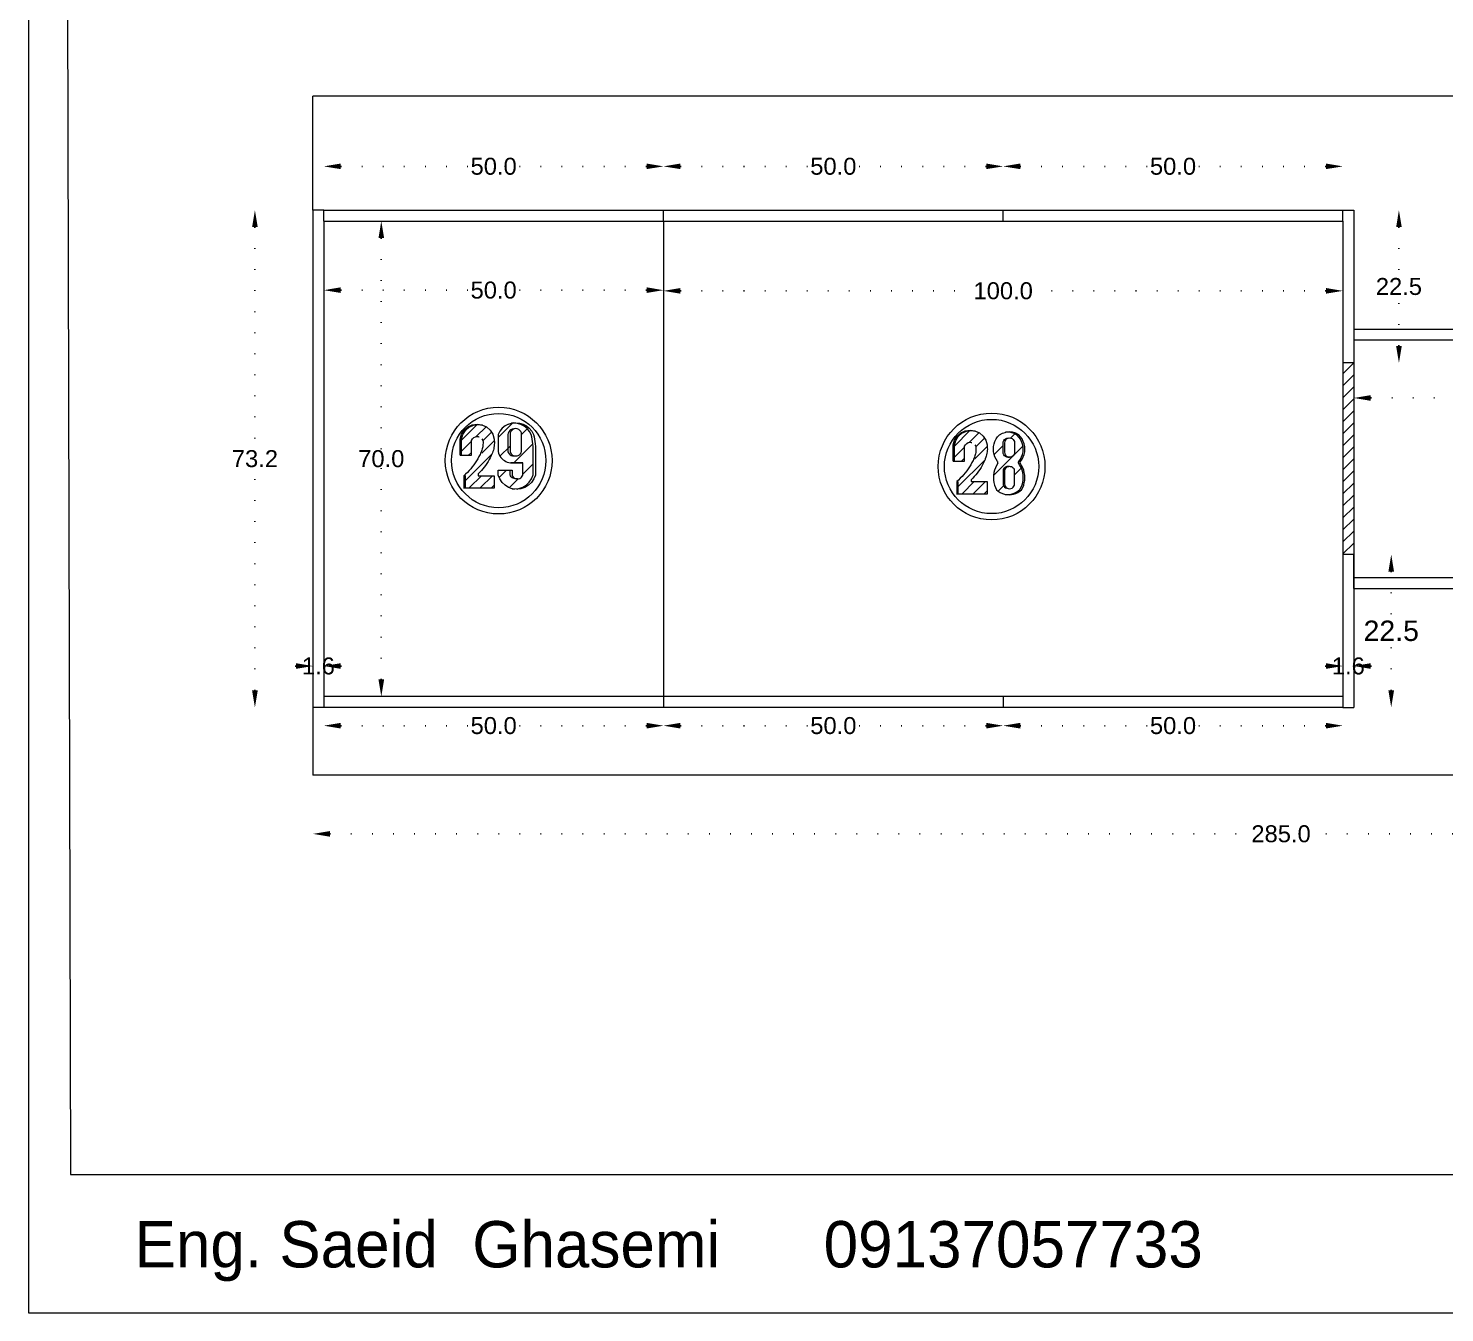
# Model space of a CAD drawing. Header units: inches. Extents: x 104 to 9740, y 936 to 6735.
# Drawn here: x 6470.1 to 6678.6, y 1970.5 to 2159.6 of the extents above; entities that cross this region are included whole.
import ezdxf

# ---------------------------------------------------------------- set-up
doc = ezdxf.new("R2010")
doc.units = ezdxf.units.IN
doc.header["$MEASUREMENT"] = 0
doc.linetypes.add('ACAD_ISO07W100', pattern=[3, 0, -3])
doc.styles.get("Standard").update_dxf_attribs({"font": 'arial.ttf'})
doc.dimstyles.new('Copy of Standard', dxfattribs={"dimtxt": 2.5, "dimasz": 2.5, "dimexe": 0.18, "dimexo": 0.0625, "dimgap": 0.09, "dimtad": 0, "dimtih": 1, "dimtoh": 1, "dimdec": 1, "dimzin": 0, "dimdsep": 46, "dimtxsty": 'Standard', "dimcen": 0.09, "dimse1": 1, "dimse2": 1, "dimadec": 0, "dimazin": 0, "dimtfac": 1, "dimtdec": 1, "dimtix": 1, "dimtofl": 0, "dimtmove": 0, "dimatfit": 3, "dimfxl": 1, "dimtolj": 1, "dimtzin": 0, "dimarcsym": 0})
doc.dimstyles.get("Standard").update_dxf_attribs({"dimtxt": 3, "dimasz": 2.5, "dimexe": 0.18, "dimexo": 0.0625, "dimgap": 0.09, "dimtad": 0, "dimtih": 1, "dimtoh": 1, "dimdec": 1, "dimzin": 0, "dimdsep": 46, "dimtxsty": 'Standard', "dimcen": 0.09, "dimse1": 1, "dimse2": 1, "dimadec": 0, "dimazin": 0, "dimtfac": 1, "dimtdec": 1, "dimtix": 1, "dimtofl": 0, "dimtmove": 0, "dimatfit": 0, "dimfxl": 1, "dimtolj": 1, "dimtzin": 0, "dimarcsym": 0})

# ---------------------------------------------------------------- blocks, each defined once
blk = doc.blocks.new('*D672')
at = {"color": 0, "linetype": 'ACAD_ISO07W100', "lineweight": -2, "transparency": 16777216}
for p, q in [((6516.07, 2121.01), (6535.23, 2121.01)), ((6561.07, 2121.01), (6541.9, 2121.01))]:
    blk.add_line(p, q, dxfattribs=at)
at = {"color": 0, "transparency": 16777216}
for points in [[(6516.07, 2121.43), (6516.07, 2120.6), (6513.57, 2121.01)], [(6561.07, 2121.43), (6561.07, 2120.6), (6563.57, 2121.01)]]:
    blk.add_solid(points, dxfattribs=at)
at = {"layer": 'Defpoints', "color": 0, "transparency": 16777216}
for p in [(6513.57, 2131.19), (6563.57, 2131.19), (6563.57, 2121.01)]:
    blk.add_point(p, dxfattribs=at)
at = {"color": 0, "lineweight": 20, "transparency": 16777216, "insert": (6538.57, 2121.01), "char_height": 2.5, "attachment_point": 5}
blk.add_mtext('\\A1;50.0', dxfattribs=at)
blk = doc.blocks.new('*D673')
at = {"color": 0, "linetype": 'ACAD_ISO07W100', "lineweight": -2, "transparency": 16777216}
for p, q in [((6516.07, 2139.24), (6535.23, 2139.24)), ((6561.07, 2139.24), (6541.9, 2139.24))]:
    blk.add_line(p, q, dxfattribs=at)
at = {"color": 0, "transparency": 16777216}
for points in [[(6516.07, 2139.66), (6516.07, 2138.83), (6513.57, 2139.24)], [(6561.07, 2139.66), (6561.07, 2138.83), (6563.57, 2139.24)]]:
    blk.add_solid(points, dxfattribs=at)
at = {"layer": 'Defpoints', "color": 0, "transparency": 16777216}
for p in [(6513.57, 2139.24), (6513.57, 2132.79), (6563.57, 2132.79)]:
    blk.add_point(p, dxfattribs=at)
at = {"color": 0, "lineweight": 20, "transparency": 16777216, "insert": (6538.57, 2139.24), "char_height": 2.5, "attachment_point": 5}
blk.add_mtext('\\A1;50.0', dxfattribs=at)
blk = doc.blocks.new('*D674')
at = {"color": 0, "linetype": 'ACAD_ISO07W100', "lineweight": -2, "transparency": 16777216}
for p, q in [((6566.07, 2139.24), (6585.23, 2139.24)), ((6611.07, 2139.24), (6591.9, 2139.24))]:
    blk.add_line(p, q, dxfattribs=at)
at = {"color": 0, "transparency": 16777216}
for points in [[(6566.07, 2139.66), (6566.07, 2138.83), (6563.57, 2139.24)], [(6611.07, 2139.66), (6611.07, 2138.83), (6613.57, 2139.24)]]:
    blk.add_solid(points, dxfattribs=at)
at = {"layer": 'Defpoints', "color": 0, "transparency": 16777216}
for p in [(6613.57, 2139.24), (6563.57, 2132.79), (6613.57, 2132.79)]:
    blk.add_point(p, dxfattribs=at)
at = {"color": 0, "lineweight": 20, "transparency": 16777216, "insert": (6588.57, 2139.24), "char_height": 2.5, "attachment_point": 5}
blk.add_mtext('\\A1;50.0', dxfattribs=at)
blk = doc.blocks.new('*D675')
at = {"color": 0, "linetype": 'ACAD_ISO07W100', "lineweight": -2, "transparency": 16777216}
for p, q in [((6616.07, 2139.24), (6635.23, 2139.24)), ((6661.07, 2139.24), (6641.9, 2139.24))]:
    blk.add_line(p, q, dxfattribs=at)
at = {"color": 0, "transparency": 16777216}
for points in [[(6616.07, 2139.66), (6616.07, 2138.83), (6613.57, 2139.24)], [(6661.07, 2139.66), (6661.07, 2138.83), (6663.57, 2139.24)]]:
    blk.add_solid(points, dxfattribs=at)
at = {"layer": 'Defpoints', "color": 0, "transparency": 16777216}
for p in [(6663.57, 2139.24), (6613.57, 2132.79), (6663.57, 2132.79)]:
    blk.add_point(p, dxfattribs=at)
at = {"color": 0, "lineweight": 20, "transparency": 16777216, "insert": (6638.57, 2139.24), "char_height": 2.5, "attachment_point": 5}
blk.add_mtext('\\A1;50.0', dxfattribs=at)
blk = doc.blocks.new('*D676')
at = {"color": 0, "linetype": 'ACAD_ISO07W100', "lineweight": -2, "transparency": 16777216}
for p, q in [((6503.43, 2130.29), (6503.43, 2097.56)), ((6503.43, 2062.09), (6503.43, 2094.82))]:
    blk.add_line(p, q, dxfattribs=at)
at = {"color": 0, "transparency": 16777216}
for points in [[(6503.01, 2130.29), (6503.85, 2130.29), (6503.43, 2132.79)], [(6503.01, 2062.09), (6503.85, 2062.09), (6503.43, 2059.59)]]:
    blk.add_solid(points, dxfattribs=at)
at = {"layer": 'Defpoints', "color": 0, "transparency": 16777216}
for p in [(6503.43, 2132.79), (6511.97, 2132.79), (6511.97, 2059.59)]:
    blk.add_point(p, dxfattribs=at)
at = {"color": 0, "lineweight": 20, "transparency": 16777216, "insert": (6503.43, 2096.19), "char_height": 2.5, "attachment_point": 5}
blk.add_mtext('\\A1;73.2', dxfattribs=at)
blk = doc.blocks.new('*D670')
at = {"color": 0, "linetype": 'ACAD_ISO07W100', "lineweight": -2, "transparency": 16777216}
for p, q in [((6509.47, 2065.67), (6506.97, 2065.67)), ((6516.07, 2065.67), (6518.57, 2065.67))]:
    blk.add_line(p, q, dxfattribs=at)
at = {"color": 0, "transparency": 16777216}
for points in [[(6509.47, 2066.09), (6509.47, 2065.26), (6511.97, 2065.67)], [(6516.07, 2066.09), (6516.07, 2065.26), (6513.57, 2065.67)]]:
    blk.add_solid(points, dxfattribs=at)
at = {"layer": 'Defpoints', "color": 0, "transparency": 16777216}
for p in [(6513.57, 2065.67), (6511.97, 2059.59), (6513.57, 2059.59)]:
    blk.add_point(p, dxfattribs=at)
at = {"color": 0, "lineweight": 20, "transparency": 16777216, "insert": (6512.77, 2065.67), "char_height": 2.5, "attachment_point": 5}
blk.add_mtext('\\A1;1.6', dxfattribs=at)
blk = doc.blocks.new('*D677')
at = {"color": 0, "linetype": 'ACAD_ISO07W100', "lineweight": -2, "transparency": 16777216}
for p, q in [((6516.07, 2056.89), (6535.23, 2056.89)), ((6561.07, 2056.89), (6541.9, 2056.89))]:
    blk.add_line(p, q, dxfattribs=at)
at = {"color": 0, "transparency": 16777216}
for points in [[(6516.07, 2057.3), (6516.07, 2056.47), (6513.57, 2056.89)], [(6561.07, 2057.3), (6561.07, 2056.47), (6563.57, 2056.89)]]:
    blk.add_solid(points, dxfattribs=at)
at = {"layer": 'Defpoints', "color": 0, "transparency": 16777216}
for p in [(6513.57, 2059.59), (6563.57, 2059.59), (6513.57, 2056.89)]:
    blk.add_point(p, dxfattribs=at)
at = {"color": 0, "lineweight": 20, "transparency": 16777216, "insert": (6538.57, 2056.89), "char_height": 2.5, "attachment_point": 5}
blk.add_mtext('\\A1;50.0', dxfattribs=at)
blk = doc.blocks.new('*D678')
at = {"color": 0, "linetype": 'ACAD_ISO07W100', "lineweight": -2, "transparency": 16777216}
for p, q in [((6566.07, 2056.89), (6585.23, 2056.89)), ((6611.07, 2056.89), (6591.9, 2056.89))]:
    blk.add_line(p, q, dxfattribs=at)
at = {"color": 0, "transparency": 16777216}
for points in [[(6566.07, 2057.3), (6566.07, 2056.47), (6563.57, 2056.89)], [(6611.07, 2057.3), (6611.07, 2056.47), (6613.57, 2056.89)]]:
    blk.add_solid(points, dxfattribs=at)
at = {"layer": 'Defpoints', "color": 0, "transparency": 16777216}
for p in [(6563.57, 2059.59), (6613.57, 2059.59), (6613.57, 2056.89)]:
    blk.add_point(p, dxfattribs=at)
at = {"color": 0, "lineweight": 20, "transparency": 16777216, "insert": (6588.57, 2056.89), "char_height": 2.5, "attachment_point": 5}
blk.add_mtext('\\A1;50.0', dxfattribs=at)
blk = doc.blocks.new('*D679')
at = {"color": 0, "linetype": 'ACAD_ISO07W100', "lineweight": -2, "transparency": 16777216}
for p, q in [((6616.07, 2056.89), (6635.23, 2056.89)), ((6661.07, 2056.89), (6641.9, 2056.89))]:
    blk.add_line(p, q, dxfattribs=at)
at = {"color": 0, "transparency": 16777216}
for points in [[(6616.07, 2057.3), (6616.07, 2056.47), (6613.57, 2056.89)], [(6661.07, 2057.3), (6661.07, 2056.47), (6663.57, 2056.89)]]:
    blk.add_solid(points, dxfattribs=at)
at = {"layer": 'Defpoints', "color": 0, "transparency": 16777216}
for p in [(6613.57, 2059.59), (6663.57, 2059.59), (6663.57, 2056.89)]:
    blk.add_point(p, dxfattribs=at)
at = {"color": 0, "lineweight": 20, "transparency": 16777216, "insert": (6638.57, 2056.89), "char_height": 2.5, "attachment_point": 5}
blk.add_mtext('\\A1;50.0', dxfattribs=at)
blk = doc.blocks.new('*D680')
at = {"color": 0, "linetype": 'ACAD_ISO07W100', "lineweight": -2, "transparency": 16777216}
for p, q in [((6661.07, 2065.67), (6658.57, 2065.67)), ((6667.67, 2065.67), (6670.17, 2065.67))]:
    blk.add_line(p, q, dxfattribs=at)
at = {"color": 0, "transparency": 16777216}
for points in [[(6661.07, 2066.09), (6661.07, 2065.26), (6663.57, 2065.67)], [(6667.67, 2066.09), (6667.67, 2065.26), (6665.17, 2065.67)]]:
    blk.add_solid(points, dxfattribs=at)
at = {"layer": 'Defpoints', "color": 0, "transparency": 16777216}
for p in [(6665.17, 2065.67), (6663.57, 2059.59), (6665.17, 2059.59)]:
    blk.add_point(p, dxfattribs=at)
at = {"color": 0, "lineweight": 20, "transparency": 16777216, "insert": (6664.37, 2065.67), "char_height": 2.5, "attachment_point": 5}
blk.add_mtext('\\A1;1.6', dxfattribs=at)
blk = doc.blocks.new('*D681')
at = {"color": 0, "linetype": 'ACAD_ISO07W100', "lineweight": -2, "transparency": 16777216}
for p, q in [((6522.03, 2128.69), (6522.03, 2097.56)), ((6522.03, 2063.69), (6522.03, 2094.83))]:
    blk.add_line(p, q, dxfattribs=at)
at = {"color": 0, "transparency": 16777216}
for points in [[(6521.62, 2128.69), (6522.45, 2128.69), (6522.03, 2131.19)], [(6521.62, 2063.69), (6522.45, 2063.69), (6522.03, 2061.19)]]:
    blk.add_solid(points, dxfattribs=at)
at = {"layer": 'Defpoints', "color": 0, "transparency": 16777216}
for p in [(6513.57, 2131.19), (6513.57, 2061.19), (6522.03, 2061.19)]:
    blk.add_point(p, dxfattribs=at)
at = {"color": 0, "lineweight": 20, "transparency": 16777216, "insert": (6522.03, 2096.19), "char_height": 2.5, "attachment_point": 5}
blk.add_mtext('\\A1;70.0', dxfattribs=at)
blk = doc.blocks.new('*D682')
at = {"color": 0, "linetype": 'ACAD_ISO07W100', "lineweight": -2, "transparency": 16777216}
for p, q in [((6566.07, 2120.91), (6609.38, 2120.91)), ((6661.07, 2120.91), (6617.75, 2120.91))]:
    blk.add_line(p, q, dxfattribs=at)
at = {"color": 0, "transparency": 16777216}
for points in [[(6566.07, 2121.33), (6566.07, 2120.49), (6563.57, 2120.91)], [(6661.07, 2121.33), (6661.07, 2120.49), (6663.57, 2120.91)]]:
    blk.add_solid(points, dxfattribs=at)
at = {"layer": 'Defpoints', "color": 0, "transparency": 16777216}
for p in [(6563.57, 2131.19), (6663.57, 2131.19), (6563.57, 2120.91)]:
    blk.add_point(p, dxfattribs=at)
at = {"color": 0, "lineweight": 20, "transparency": 16777216, "insert": (6613.57, 2120.91), "char_height": 2.5, "attachment_point": 5}
blk.add_mtext('\\A1;100.0', dxfattribs=at)
blk = doc.blocks.new('*D683')
at = {"color": 0, "linetype": 'ACAD_ISO07W100', "lineweight": -2, "transparency": 16777216}
for p, q in [((6667.67, 2105.14), (6701.83, 2105.14)), ((6742.67, 2105.14), (6708.5, 2105.14))]:
    blk.add_line(p, q, dxfattribs=at)
at = {"color": 0, "transparency": 16777216}
for points in [[(6667.67, 2105.55), (6667.67, 2104.72), (6665.17, 2105.14)], [(6742.67, 2105.55), (6742.67, 2104.72), (6745.17, 2105.14)]]:
    blk.add_solid(points, dxfattribs=at)
at = {"layer": 'Defpoints', "color": 0, "transparency": 16777216}
for p in [(6665.17, 2115.29), (6745.17, 2113.69), (6745.17, 2105.14)]:
    blk.add_point(p, dxfattribs=at)
at = {"color": 0, "lineweight": 20, "transparency": 16777216, "insert": (6705.17, 2105.14), "char_height": 2.5, "attachment_point": 5}
blk.add_mtext('\\A1;80.0', dxfattribs=at)
blk = doc.blocks.new('*D704')
at = {"color": 0, "linetype": 'ACAD_ISO07W100', "lineweight": -2, "transparency": 16777216}
for p, q in [((6514.47, 2040.96), (6650.14, 2040.96)), ((6794.47, 2040.96), (6658.79, 2040.96))]:
    blk.add_line(p, q, dxfattribs=at)
at = {"color": 0, "transparency": 16777216}
for points in [[(6514.47, 2041.37), (6514.47, 2040.54), (6511.97, 2040.96)], [(6794.47, 2041.37), (6794.47, 2040.54), (6796.97, 2040.96)]]:
    blk.add_solid(points, dxfattribs=at)
at = {"layer": 'Defpoints', "color": 0, "transparency": 16777216}
for p in [(6511.97, 2049.59), (6796.97, 2049.59), (6796.97, 2040.96)]:
    blk.add_point(p, dxfattribs=at)
at = {"color": 0, "lineweight": 20, "transparency": 16777216, "insert": (6654.47, 2040.96), "char_height": 2.5, "attachment_point": 5}
blk.add_mtext('\\A1;285.0', dxfattribs=at)
blk = doc.blocks.new('*D714')
at = {"color": 0, "linetype": 'ACAD_ISO07W100', "lineweight": -2, "transparency": 16777216}
for p, q in [((6671.82, 2130.29), (6671.82, 2122.91)), ((6671.82, 2112.79), (6671.82, 2120.18))]:
    blk.add_line(p, q, dxfattribs=at)
at = {"color": 0, "transparency": 16777216}
for points in [[(6671.41, 2130.29), (6672.24, 2130.29), (6671.82, 2132.79)], [(6671.41, 2112.79), (6672.24, 2112.79), (6671.82, 2110.29)]]:
    blk.add_solid(points, dxfattribs=at)
at = {"layer": 'Defpoints', "color": 0, "transparency": 16777216}
for p in [(6665.17, 2132.79), (6665.17, 2110.29), (6671.82, 2110.29)]:
    blk.add_point(p, dxfattribs=at)
at = {"color": 0, "lineweight": 20, "transparency": 16777216, "insert": (6671.82, 2121.54), "char_height": 2.5, "attachment_point": 5}
blk.add_mtext('\\A1;22.5', dxfattribs=at)
blk = doc.blocks.new('*D863')
at = {"color": 0, "linetype": 'ACAD_ISO07W100', "lineweight": -2, "transparency": 16777216}
for p, q in [((6670.69, 2079.59), (6670.69, 2072.46)), ((6670.69, 2062.09), (6670.69, 2069.22))]:
    blk.add_line(p, q, dxfattribs=at)
at = {"color": 0, "transparency": 16777216}
for points in [[(6670.27, 2079.59), (6671.1, 2079.59), (6670.69, 2082.09)], [(6670.27, 2062.09), (6671.1, 2062.09), (6670.69, 2059.59)]]:
    blk.add_solid(points, dxfattribs=at)
at = {"layer": 'Defpoints', "color": 0, "transparency": 16777216}
for p in [(6665.17, 2082.09), (6665.17, 2059.59), (6670.69, 2059.59)]:
    blk.add_point(p, dxfattribs=at)
at = {"color": 0, "lineweight": 20, "transparency": 16777216, "insert": (6670.69, 2070.84), "char_height": 3, "attachment_point": 5}
blk.add_mtext('\\A1;22.5', dxfattribs=at)

msp = doc.modelspace()

# ---------------------------------------------------------------- hatches: boundary and pattern name
at = {"lineweight": 20}
h = msp.add_hatch(dxfattribs=at)
h.set_pattern_fill('ANSI31', color=256, scale=10)
h.set_pattern_definition([(45, (4774.5978, -4.7811), (-0.8838835, 0.8838835), [])])
h.paths.add_polyline_path([(6663.57, 2082.09), (6665.17, 2082.09), (6665.17, 2110.29), (6663.57, 2110.29)])
h = msp.add_hatch(dxfattribs=at)
h.set_pattern_fill('ANSI31', color=256, scale=17)
h.set_pattern_definition([(45, (5587.6244, 2983.8797), (-1.502602, 1.502602), [])])
h.paths.add_polyline_path([(6544.38, 2096.6), (6544.39, 2096.73), (6544.4, 2097.05), (6544.4, 2097.36), (6544.39, 2097.68), (6544.38, 2098), (6544.35, 2098.37), (6544.31, 2098.72), (6544.26, 2099.06), (6544.19, 2099.4), (6544.1, 2099.74), (6543.84, 2100.22), (6543.49, 2100.64), (6543.07, 2100.99), (6542.59, 2101.25), (6542.07, 2101.4), (6541.53, 2101.46), (6541.2, 2101.42), (6540.75, 2101.29), (6540.27, 2101.03), (6539.84, 2100.68), (6539.49, 2100.26), (6539.23, 2099.77), (6539.23, 2097.24), (6539.3, 2097.01), (6539.38, 2096.79), (6539.5, 2096.58), (6539.63, 2096.39), (6539.79, 2096.21), (6539.96, 2096.05), (6540.16, 2095.91), (6540.36, 2095.8), (6540.58, 2095.71), (6540.81, 2095.64), (6541.04, 2095.6), (6541.08, 2095.6), (6542.55, 2095.6), (6542.87, 2095.59), (6542.87, 2093.78), (6542.79, 2093.63), (6542.69, 2093.48), (6542.56, 2093.37), (6542.41, 2093.28), (6542.25, 2093.23), (6542.07, 2093.21), (6541.9, 2093.23), (6541.6, 2093.26), (6541.43, 2093.31), (6541.28, 2093.4), (6541.15, 2093.52), (6541.05, 2093.66), (6540.98, 2093.81), (6540.98, 2094.51), (6539.23, 2094.51), (6539.23, 2093.78), (6539.46, 2093.21), (6539.8, 2092.7), (6540.25, 2092.28), (6540.78, 2091.96), (6541.29, 2091.78), (6541.67, 2091.74), (6542.27, 2091.81), (6542.85, 2092), (6543.37, 2092.32), (6543.82, 2092.74), (6544.16, 2093.25), (6544.38, 2093.81)])
h.paths.add_polyline_path([(6542.5, 2096.91), (6542.36, 2096.78), (6542.2, 2096.68), (6542.02, 2096.62), (6541.83, 2096.6), (6541.64, 2096.62), (6541.46, 2096.68), (6541.3, 2096.78), (6541.16, 2096.91), (6541.05, 2097.06), (6540.98, 2097.24), (6540.98, 2099.77), (6541.01, 2099.99), (6541.09, 2100.2), (6541.23, 2100.37), (6541.4, 2100.51), (6541.61, 2100.59), (6541.83, 2100.62), (6542.05, 2100.59), (6542.26, 2100.51), (6542.43, 2100.37), (6542.57, 2100.2), (6542.65, 2099.99), (6542.68, 2099.77), (6542.68, 2097.24), (6542.61, 2097.06)], flags=16)
h = msp.add_hatch(dxfattribs=at)
h.set_pattern_fill('ANSI31', color=256, scale=9.218651)
h.set_pattern_definition([(45, (5898.4237, 2669.437), (-0.8148213, 0.8148213), [])])
h.paths.add_polyline_path([(6538.65, 2093.69), (6536.29, 2093.69), (6536.29, 2093.97), (6536.53, 2094.2), (6536.76, 2094.44), (6536.98, 2094.69), (6537.19, 2094.95), (6537.39, 2095.21), (6537.58, 2095.49), (6537.76, 2095.77), (6537.93, 2096.06), (6538.08, 2096.35), (6538.22, 2096.65), (6538.35, 2096.96), (6538.39, 2097.08), (6538.46, 2097.27), (6538.53, 2097.47), (6538.58, 2097.66), (6538.62, 2097.87), (6538.65, 2098.07), (6538.67, 2098.27), (6538.68, 2098.48), (6538.68, 2098.68), (6538.67, 2098.89), (6538.65, 2099.09), (6538.45, 2099.79), (6538.06, 2100.4), (6537.52, 2100.88), (6536.93, 2101.15), (6536.31, 2101.24), (6535.6, 2101.13), (6534.95, 2100.83), (6534.41, 2100.36), (6534.03, 2099.76), (6533.83, 2099.07), (6533.84, 2098.35), (6533.84, 2096.71), (6535.31, 2096.71), (6535.31, 2098.87), (6535.45, 2099.13), (6535.64, 2099.32), (6535.88, 2099.44), (6536.15, 2099.48), (6536.31, 2099.45), (6536.41, 2099.44), (6536.41, 2099.44), (6536.57, 2099.41), (6536.81, 2099.29), (6537, 2099.11), (6537.12, 2098.88), (6537.17, 2098.62), (6537.17, 2098.45), (6537.16, 2098.28), (6537.14, 2098.12), (6537.12, 2097.95), (6537.09, 2097.79), (6537.05, 2097.62), (6537, 2097.46), (6536.95, 2097.3), (6536.88, 2097.15), (6536.81, 2097), (6536.73, 2096.82), (6536.57, 2096.51), (6536.4, 2096.19), (6536.22, 2095.89), (6536.02, 2095.59), (6535.81, 2095.29), (6535.6, 2095.01), (6535.37, 2094.73), (6535.13, 2094.47), (6534.88, 2094.21), (6534.62, 2093.96), (6534.36, 2093.72), (6534.36, 2091.9), (6538.65, 2091.9)])
h = msp.add_hatch(dxfattribs=at)
h.set_pattern_fill('ANSI31', color=256, scale=9.218651)
h.set_pattern_definition([(45, (5970.9763, 2668.5636), (-0.8148213, 0.8148213), [])])
h.paths.add_polyline_path([(6611.2, 2092.82), (6608.84, 2092.82), (6608.84, 2093.1), (6609.08, 2093.33), (6609.32, 2093.57), (6609.54, 2093.81), (6609.75, 2094.07), (6609.95, 2094.34), (6610.13, 2094.61), (6610.31, 2094.89), (6610.48, 2095.18), (6610.63, 2095.48), (6610.77, 2095.78), (6610.9, 2096.08), (6610.94, 2096.2), (6611.02, 2096.4), (6611.08, 2096.59), (6611.13, 2096.79), (6611.17, 2096.99), (6611.2, 2097.2), (6611.23, 2097.4), (6611.24, 2097.6), (6611.23, 2097.81), (6611.22, 2098.02), (6611.2, 2098.22), (6611, 2098.92), (6610.62, 2099.53), (6610.07, 2100), (6609.48, 2100.27), (6608.86, 2100.36), (6608.15, 2100.26), (6607.5, 2099.96), (6606.96, 2099.49), (6606.58, 2098.89), (6606.38, 2098.2), (6606.39, 2097.48), (6606.39, 2095.83), (6607.87, 2095.83), (6607.87, 2098), (6608, 2098.26), (6608.2, 2098.45), (6608.43, 2098.56), (6608.7, 2098.61), (6608.86, 2098.58), (6608.96, 2098.56), (6608.97, 2098.56), (6609.12, 2098.54), (6609.36, 2098.42), (6609.55, 2098.24), (6609.67, 2098), (6609.72, 2097.74), (6609.72, 2097.58), (6609.71, 2097.41), (6609.7, 2097.24), (6609.67, 2097.08), (6609.64, 2096.91), (6609.6, 2096.75), (6609.55, 2096.59), (6609.5, 2096.43), (6609.43, 2096.28), (6609.36, 2096.12), (6609.29, 2095.95), (6609.13, 2095.63), (6608.95, 2095.32), (6608.77, 2095.01), (6608.57, 2094.71), (6608.37, 2094.42), (6608.15, 2094.14), (6607.92, 2093.86), (6607.68, 2093.59), (6607.43, 2093.34), (6607.18, 2093.09), (6606.91, 2092.85), (6606.91, 2091.03), (6611.2, 2091.03)])
h = msp.add_hatch(dxfattribs=at)
h.set_pattern_fill('ANSI31', color=256, scale=17)
h.set_pattern_definition([(45, (5647.253, 2983.042), (-1.502602, 1.502602), [])])
h.paths.add_polyline_path([(6615.84, 2095.75), (6615.89, 2095.8), (6616.11, 2096.12), (6616.28, 2096.46), (6616.41, 2096.83), (6616.49, 2097.21), (6616.52, 2097.59), (6616.49, 2097.98), (6616.41, 2098.36), (6616.28, 2098.72), (6616.11, 2099.06), (6615.89, 2099.38), (6615.62, 2099.67), (6615.19, 2099.91), (6614.71, 2100.06), (6614.22, 2100.11), (6613.84, 2100.07), (6613.46, 2099.95), (6613.02, 2099.71), (6612.75, 2099.42), (6612.53, 2099.1), (6612.35, 2098.75), (6612.22, 2098.38), (6612.14, 2098), (6612.12, 2097.61), (6612.14, 2097.22), (6612.22, 2096.84), (6612.35, 2096.47), (6612.53, 2096.12), (6612.75, 2095.8), (6612.8, 2095.75), (6612.8, 2095.52), (6612.59, 2095.2), (6612.43, 2094.87), (6612.29, 2094.52), (6612.19, 2094.16), (6612.14, 2093.79), (6612.12, 2093.41), (6612.14, 2093.04), (6612.19, 2092.67), (6612.29, 2092.31), (6612.43, 2091.96), (6612.59, 2091.63), (6612.85, 2091.41), (6613.14, 2091.22), (6613.45, 2091.08), (6613.74, 2090.98), (6613.88, 2090.95), (6614.22, 2090.93), (6614.55, 2090.95), (6614.88, 2091.02), (6615.2, 2091.12), (6615.5, 2091.27), (6615.79, 2091.45), (6616.04, 2091.67), (6616.21, 2092), (6616.34, 2092.34), (6616.44, 2092.7), (6616.5, 2093.07), (6616.52, 2093.44), (6616.5, 2093.81), (6616.44, 2094.17), (6616.34, 2094.53), (6616.21, 2094.88), (6616.04, 2095.21), (6615.84, 2095.52)])
h.paths.add_polyline_path([(6614.81, 2094.98), (6614.94, 2094.91), (6615.06, 2094.81), (6615.17, 2094.69), (6615.24, 2094.56), (6615.24, 2092.51), (6615.22, 2092.32), (6615.14, 2092.14), (6615.03, 2091.99), (6614.87, 2091.87), (6614.7, 2091.8), (6614.5, 2091.78), (6614.31, 2091.8), (6614.09, 2091.84), (6613.91, 2091.91), (6613.76, 2092.03), (6613.65, 2092.18), (6613.57, 2092.35), (6613.55, 2092.54), (6613.55, 2094.57), (6613.63, 2094.7), (6613.73, 2094.82), (6613.84, 2094.92), (6613.98, 2094.99), (6614.13, 2095.03), (6614.28, 2095.04), (6614.5, 2095.04), (6614.66, 2095.02)], flags=16)
h.paths.add_polyline_path([(6614.7, 2096.44), (6614.5, 2096.42), (6614.28, 2096.41), (6614.09, 2096.43), (6613.91, 2096.51), (6613.76, 2096.62), (6613.65, 2096.77), (6613.57, 2096.95), (6613.55, 2097.14), (6613.55, 2098.49), (6613.57, 2098.68), (6613.65, 2098.86), (6613.76, 2099.01), (6613.91, 2099.12), (6614.09, 2099.2), (6614.31, 2099.23), (6614.5, 2099.26), (6614.7, 2099.23), (6614.87, 2099.16), (6615.03, 2099.04), (6615.14, 2098.89), (6615.22, 2098.71), (6615.24, 2098.52), (6615.24, 2097.15), (6615.22, 2096.96), (6615.14, 2096.78), (6615.03, 2096.63), (6614.87, 2096.51)], flags=16)

# ---------------------------------------------------------------- linework, layer by layer
at = {"color": 30, "lineweight": 20, "true_color": 0xf26722}
for p, q in [((6796.97, 2149.59), (6511.97, 2149.59)), ((6511.97, 2132.79), (6511.97, 2149.59)), ((6511.97, 2132.79), (6511.97, 2059.59)), ((6511.97, 2059.59), (6511.97, 2049.59)), ((6796.97, 2049.59), (6511.97, 2049.59))]:
    msp.add_line(p, q, dxfattribs=at)
at = {"lineweight": 20}
for p, q in [((6513.57, 2132.79), (6511.97, 2132.79)), ((6513.57, 2132.79), (6663.57, 2132.79)), ((6513.57, 2131.19), (6513.57, 2132.79)), ((6563.57, 2131.19), (6563.57, 2132.79)), ((6613.57, 2131.19), (6613.57, 2132.79)), ((6663.57, 2131.19), (6663.57, 2132.79)), ((6663.57, 2132.79), (6665.17, 2132.79)), ((6665.17, 2132.79), (6665.17, 2059.59)), ((6513.57, 2131.19), (6663.57, 2131.19)), ((6513.57, 2131.19), (6513.57, 2061.19)), ((6563.57, 2131.19), (6563.57, 2061.19)), ((6663.57, 2131.19), (6663.57, 2061.19)), ((6665.17, 2115.29), (6786.77, 2115.29)), ((6665.17, 2115.29), (6665.17, 2110.29)), ((6665.17, 2113.69), (6785.17, 2113.69)), ((6665.17, 2110.29), (6663.57, 2110.29)), ((6614.35, 2095.02), (6614.2, 2094.98)), ((6614.5, 2095.04), (6614.35, 2095.02)), ((6665.17, 2082.09), (6663.57, 2082.09)), ((6665.17, 2077.09), (6665.17, 2082.09)), ((6665.17, 2078.69), (6785.17, 2078.69)), ((6665.17, 2077.09), (6786.77, 2077.09)), ((6663.57, 2061.19), (6513.57, 2061.19)), ((6513.57, 2061.19), (6513.57, 2059.59)), ((6563.57, 2061.19), (6563.57, 2059.59)), ((6613.57, 2061.19), (6613.57, 2059.59)), ((6663.57, 2061.19), (6663.57, 2059.59)), ((6513.57, 2059.59), (6511.97, 2059.59)), ((6663.57, 2059.59), (6513.57, 2059.59)), ((6663.57, 2059.59), (6665.17, 2059.59))]:
    msp.add_line(p, q, dxfattribs=at)
for points in [[(6470.08, 1970.46), (7130.55, 1970.46), (7130.55, 2437.47), (6470.08, 2437.47)], [(6476.27, 1990.8), (7124.18, 1990.8), (7123.13, 2412.02), (6475.23, 2412.02)], [(6614.09, 2096.43), (6613.91, 2096.51), (6613.76, 2096.62), (6613.65, 2096.77), (6613.57, 2096.95), (6613.55, 2097.14), (6613.55, 2098.49), (6613.57, 2098.68), (6613.65, 2098.86), (6613.76, 2099.01), (6613.91, 2099.12), (6614.09, 2099.2), (6614.31, 2099.23), (6614.5, 2099.26), (6614.7, 2099.23), (6614.87, 2099.16), (6615.03, 2099.04), (6615.14, 2098.89), (6615.22, 2098.71), (6615.24, 2098.52), (6615.24, 2097.15), (6615.22, 2096.96), (6615.14, 2096.78), (6615.03, 2096.63), (6614.87, 2096.51), (6614.7, 2096.44), (6614.5, 2096.42), (6614.28, 2096.41)], [(6615.03, 2091.99), (6615.14, 2092.14), (6615.22, 2092.32), (6615.24, 2092.51), (6615.24, 2094.56), (6615.17, 2094.69), (6615.06, 2094.81), (6614.94, 2094.91), (6614.81, 2094.98), (6614.66, 2095.02), (6614.5, 2095.04), (6614.28, 2095.04), (6614.13, 2095.03), (6613.98, 2094.99), (6613.84, 2094.92), (6613.73, 2094.82), (6613.63, 2094.7), (6613.55, 2094.57), (6613.55, 2092.54), (6613.57, 2092.35), (6613.65, 2092.18), (6613.76, 2092.03), (6613.91, 2091.91), (6614.09, 2091.84), (6614.31, 2091.8), (6614.5, 2091.78), (6614.7, 2091.8), (6614.87, 2091.87)], [(6542.07, 2091.69), (6542.07, 2091.7), (6541.97, 2091.69)]]:
    msp.add_lwpolyline(points, close=True, dxfattribs=at)
for points in [[(6540.75, 2101.29), (6541.2, 2101.42), (6541.28, 2101.45), (6541.83, 2101.5), (6542.38, 2101.45), (6542.9, 2101.29), (6543.39, 2101.03), (6543.82, 2100.68), (6544.17, 2100.26), (6544.43, 2099.77), (6544.51, 2099.43), (6544.59, 2099.08), (6544.64, 2098.74), (6544.68, 2098.39), (6544.71, 2098.01), (6544.72, 2097.69), (6544.73, 2097.37), (6544.73, 2097.05), (6544.72, 2096.73), (6544.71, 2096.6), (6544.71, 2093.78), (6544.48, 2093.21), (6544.14, 2092.7), (6543.69, 2092.28), (6543.17, 2091.96), (6542.58, 2091.76), (6542.07, 2091.7)], [(6541.29, 2091.78), (6541.67, 2091.74), (6542.27, 2091.81), (6542.85, 2092), (6543.37, 2092.32), (6543.82, 2092.74), (6544.16, 2093.25), (6544.38, 2093.81), (6544.38, 2096.6), (6544.39, 2096.73), (6544.4, 2097.05), (6544.4, 2097.36), (6544.39, 2097.68), (6544.38, 2098), (6544.35, 2098.37), (6544.31, 2098.72), (6544.26, 2099.06), (6544.19, 2099.4), (6544.1, 2099.74), (6543.84, 2100.22), (6543.49, 2100.64), (6543.07, 2100.99), (6542.59, 2101.25), (6542.07, 2101.4), (6541.53, 2101.46), (6541.2, 2101.42)], [(6533.65, 2096.71), (6533.65, 2098.37), (6533.64, 2099.09), (6533.84, 2099.79), (6534.23, 2100.4), (6534.77, 2100.88), (6535.43, 2101.18), (6536.15, 2101.28), (6536.86, 2101.18), (6536.93, 2101.15), (6537.52, 2100.88), (6538.06, 2100.4), (6538.45, 2099.79), (6538.65, 2099.09), (6538.67, 2098.89), (6538.68, 2098.68), (6538.68, 2098.48), (6538.67, 2098.27), (6538.65, 2098.07), (6538.62, 2097.87), (6538.58, 2097.66), (6538.53, 2097.47), (6538.46, 2097.27), (6538.39, 2097.08), (6538.35, 2096.96), (6538.22, 2096.65), (6538.08, 2096.35), (6537.93, 2096.06), (6537.76, 2095.77), (6537.58, 2095.49), (6537.39, 2095.21), (6537.19, 2094.95), (6536.98, 2094.69), (6536.76, 2094.44), (6536.53, 2094.2), (6536.29, 2093.97), (6536.29, 2093.69), (6538.65, 2093.69), (6538.65, 2091.9), (6538.65, 2091.85), (6534.17, 2091.85)], [(6533.65, 2096.71), (6533.84, 2096.71), (6535.31, 2096.71), (6535.31, 2098.83), (6535.33, 2098.9), (6535.45, 2099.13), (6535.64, 2099.32), (6535.88, 2099.44), (6536.15, 2099.48), (6536.31, 2099.45), (6536.41, 2099.44), (6536.42, 2099.44)], [(6533.84, 2096.71), (6533.84, 2098.35), (6533.83, 2099.07), (6534.03, 2099.76), (6534.41, 2100.36), (6534.95, 2100.83), (6535.6, 2101.13), (6536.31, 2101.24), (6536.93, 2101.15)], [(6540.75, 2101.29), (6540.27, 2101.03), (6539.84, 2100.68), (6539.49, 2100.26), (6539.23, 2099.77), (6539.23, 2097.24), (6539.3, 2097.01), (6539.38, 2096.79), (6539.5, 2096.58), (6539.63, 2096.39), (6539.79, 2096.21), (6539.96, 2096.05), (6540.16, 2095.91), (6540.36, 2095.8), (6540.58, 2095.71), (6540.81, 2095.64), (6541.04, 2095.6), (6541.08, 2095.6), (6541.28, 2095.59), (6542.87, 2095.59)], [(6541.53, 2100.59), (6541.31, 2100.56), (6541.1, 2100.47), (6540.93, 2100.34), (6540.8, 2100.16), (6540.71, 2099.96), (6540.68, 2099.74), (6540.68, 2097.23), (6540.75, 2097.06), (6540.86, 2096.9), (6541, 2096.78), (6541.16, 2096.68), (6541.34, 2096.62), (6541.53, 2096.6), (6541.83, 2096.6), (6542.02, 2096.62), (6542.2, 2096.68), (6542.36, 2096.78), (6542.5, 2096.91), (6542.61, 2097.06), (6542.68, 2097.24), (6542.68, 2099.77)], [(6542.68, 2099.77), (6542.65, 2099.99), (6542.57, 2100.2), (6542.43, 2100.37), (6542.26, 2100.51), (6542.05, 2100.59), (6541.83, 2100.62), (6541.61, 2100.59), (6541.4, 2100.51), (6541.23, 2100.37), (6541.09, 2100.2), (6541.01, 2099.99), (6540.98, 2099.77), (6540.98, 2097.24), (6541.05, 2097.06), (6541.16, 2096.91), (6541.3, 2096.78), (6541.46, 2096.68), (6541.64, 2096.62), (6541.83, 2096.6)], [(6606.2, 2095.83), (6606.2, 2097.5), (6606.2, 2098.22), (6606.39, 2098.92), (6606.78, 2099.53), (6607.33, 2100), (6607.98, 2100.3), (6608.7, 2100.41), (6609.41, 2100.3), (6609.48, 2100.27), (6610.07, 2100), (6610.62, 2099.53), (6611, 2098.92), (6611.2, 2098.22), (6611.22, 2098.02), (6611.23, 2097.81), (6611.24, 2097.6), (6611.23, 2097.4), (6611.2, 2097.2), (6611.17, 2096.99), (6611.13, 2096.79), (6611.08, 2096.59), (6611.02, 2096.4), (6610.94, 2096.2), (6610.9, 2096.08), (6610.77, 2095.78), (6610.63, 2095.48), (6610.48, 2095.18), (6610.31, 2094.89), (6610.13, 2094.61), (6609.95, 2094.34), (6609.75, 2094.07), (6609.54, 2093.81), (6609.32, 2093.57), (6609.08, 2093.33), (6608.84, 2093.1), (6608.84, 2092.82), (6611.2, 2092.82), (6611.2, 2091.03), (6611.2, 2090.98), (6606.73, 2090.98)], [(6606.39, 2095.83), (6606.39, 2097.48), (6606.38, 2098.2), (6606.58, 2098.89), (6606.96, 2099.49), (6607.5, 2099.96), (6608.15, 2100.26), (6608.86, 2100.36), (6609.48, 2100.27)], [(6612.8, 2095.52), (6612.8, 2095.75), (6612.75, 2095.8), (6612.53, 2096.12), (6612.35, 2096.47), (6612.22, 2096.84), (6612.14, 2097.22), (6612.12, 2097.61), (6612.14, 2098), (6612.22, 2098.38), (6612.35, 2098.75), (6612.53, 2099.1), (6612.75, 2099.42), (6613.02, 2099.71), (6613.46, 2099.95), (6613.84, 2100.07), (6613.94, 2100.1)], [(6613.74, 2090.98), (6613.88, 2090.95), (6614.22, 2090.93), (6614.55, 2090.95), (6614.88, 2091.02), (6615.2, 2091.12), (6615.5, 2091.27), (6615.79, 2091.45), (6616.04, 2091.67), (6616.21, 2092), (6616.34, 2092.34), (6616.44, 2092.7), (6616.5, 2093.07), (6616.52, 2093.44), (6616.5, 2093.81), (6616.44, 2094.17), (6616.34, 2094.53), (6616.21, 2094.88), (6616.04, 2095.21), (6615.84, 2095.52), (6615.84, 2095.75), (6615.89, 2095.8), (6616.11, 2096.12), (6616.28, 2096.46), (6616.41, 2096.83), (6616.49, 2097.21), (6616.52, 2097.59), (6616.49, 2097.98), (6616.41, 2098.36), (6616.28, 2098.72), (6616.11, 2099.06), (6615.89, 2099.38), (6615.62, 2099.67), (6615.19, 2099.91), (6614.71, 2100.06), (6614.22, 2100.11), (6613.84, 2100.07)], [(6616.08, 2095.52), (6616.08, 2095.75), (6616.13, 2095.8), (6616.35, 2096.12), (6616.53, 2096.47), (6616.66, 2096.84), (6616.74, 2097.22), (6616.76, 2097.61), (6616.74, 2098), (6616.66, 2098.38), (6616.53, 2098.75), (6616.35, 2099.1), (6616.13, 2099.42), (6615.86, 2099.71), (6615.42, 2099.95), (6614.94, 2100.1), (6614.44, 2100.16), (6613.94, 2100.1)], [(6536.84, 2099.13), (6536.96, 2098.9), (6537.01, 2098.63), (6537.01, 2098.47), (6537, 2098.3), (6536.99, 2098.13), (6536.96, 2097.96), (6536.93, 2097.8), (6536.89, 2097.63), (6536.84, 2097.47), (6536.79, 2097.31), (6536.72, 2097.15), (6536.65, 2097), (6536.57, 2096.83), (6536.41, 2096.5), (6536.24, 2096.19), (6536.05, 2095.88), (6535.85, 2095.57), (6535.64, 2095.28), (6535.42, 2094.99), (6535.19, 2094.71), (6534.95, 2094.45), (6534.7, 2094.18), (6534.44, 2093.93), (6534.17, 2093.69), (6534.17, 2091.85), (6534.36, 2091.9), (6538.65, 2091.9)], [(6606.2, 2095.83), (6606.39, 2095.83), (6607.87, 2095.83), (6607.87, 2097.95), (6607.88, 2098.03), (6608.01, 2098.26), (6608.2, 2098.45), (6608.44, 2098.57), (6608.7, 2098.61), (6608.86, 2098.58), (6608.96, 2098.57), (6608.97, 2098.57)], [(6609.39, 2098.26), (6609.52, 2098.02), (6609.56, 2097.76), (6609.56, 2097.59), (6609.56, 2097.42), (6609.54, 2097.26), (6609.52, 2097.09), (6609.48, 2096.92), (6609.44, 2096.76), (6609.4, 2096.6), (6609.34, 2096.44), (6609.28, 2096.28), (6609.21, 2096.13), (6609.13, 2095.95), (6608.96, 2095.63), (6608.79, 2095.31), (6608.6, 2095), (6608.41, 2094.7), (6608.2, 2094.41), (6607.98, 2094.12), (6607.75, 2093.84), (6607.51, 2093.57), (6607.26, 2093.31), (6607, 2093.06), (6606.73, 2092.82), (6606.73, 2090.98), (6606.91, 2091.03), (6611.2, 2091.03)], [(6614.31, 2099.23), (6614.14, 2099.16), (6613.98, 2099.04), (6613.87, 2098.89), (6613.79, 2098.71), (6613.77, 2098.52), (6613.77, 2097.15), (6613.79, 2096.96), (6613.87, 2096.78), (6613.98, 2096.63), (6614.14, 2096.51), (6614.31, 2096.44), (6614.5, 2096.42)], [(6542.07, 2093.21), (6542.25, 2093.23), (6542.41, 2093.28), (6542.56, 2093.37), (6542.69, 2093.48), (6542.79, 2093.63), (6542.87, 2093.78), (6542.87, 2095.59), (6542.55, 2095.6), (6541.08, 2095.6)], [(6612.8, 2095.52), (6612.59, 2095.2), (6612.43, 2094.87), (6612.29, 2094.52), (6612.19, 2094.16), (6612.14, 2093.79), (6612.12, 2093.41), (6612.14, 2093.04), (6612.19, 2092.67), (6612.29, 2092.31), (6612.43, 2091.96), (6612.59, 2091.63), (6612.85, 2091.41), (6613.14, 2091.22), (6613.45, 2091.08), (6613.74, 2090.98), (6613.77, 2090.97)], [(6613.77, 2090.97), (6614.1, 2090.91), (6614.44, 2090.88), (6614.78, 2090.91), (6615.11, 2090.97), (6615.43, 2091.08), (6615.74, 2091.22), (6616.02, 2091.41), (6616.28, 2091.63), (6616.45, 2091.96), (6616.59, 2092.31), (6616.68, 2092.67), (6616.74, 2093.04), (6616.76, 2093.41), (6616.74, 2093.79), (6616.68, 2094.16), (6616.59, 2094.52), (6616.45, 2094.87), (6616.28, 2095.2), (6616.08, 2095.52)], [(6534.17, 2093.69), (6534.36, 2093.72), (6534.36, 2091.9)], [(6541.97, 2091.69), (6541.36, 2091.76), (6541.29, 2091.78), (6540.78, 2091.96), (6540.25, 2092.28), (6539.8, 2092.7), (6539.46, 2093.21), (6539.23, 2093.78), (6539.23, 2094.51), (6540.98, 2094.51), (6541.28, 2094.51), (6541.28, 2093.78), (6541.35, 2093.63), (6541.45, 2093.48), (6541.58, 2093.37), (6541.73, 2093.28), (6541.9, 2093.23)], [(6542.07, 2093.21), (6541.9, 2093.23), (6541.6, 2093.26), (6541.43, 2093.31), (6541.28, 2093.4), (6541.15, 2093.52), (6541.05, 2093.66), (6540.98, 2093.81), (6540.98, 2094.51)], [(6614.2, 2094.98), (6614.06, 2094.91), (6613.94, 2094.81), (6613.84, 2094.69), (6613.77, 2094.56), (6613.77, 2092.51), (6613.79, 2092.32), (6613.87, 2092.14), (6613.98, 2091.99), (6614.14, 2091.87), (6614.31, 2091.8)], [(6606.73, 2092.82), (6606.91, 2092.85), (6606.91, 2091.03)]]:
    msp.add_lwpolyline(points, dxfattribs=at)
for centre, radius in [((6539.31, 2095.92), 7.86), ((6539.31, 2095.92), 6.94), ((6611.86, 2095.05), 7.86), ((6611.86, 2095.05), 6.94)]:
    msp.add_circle(centre, radius, dxfattribs=at)
for p in [(6563.57, 2131.19), (6613.57, 2131.19)]:
    msp.add_point(p, dxfattribs=at)

# ---------------------------------------------------------------- texts
at = {"lineweight": 20, "insert": (6458.43, 1983.95), "char_height": 6.8226, "attachment_point": 1}
msp.add_mtext_dynamic_manual_height_columns('{\\fPlantagenet Cherokee|b0|i0|c0|p18;^IEng. Saeid  Ghasemi      09137057733}', width=301.3629, gutter_width=33.7, heights=[0], dxfattribs=at)

# ---------------------------------------------------------------- dimensions: what is measured, and where the dimension line sits
at = {"lineweight": 20}
for base, p1, p2, picture, middle in [((6513.57, 2139.24), (6563.57, 2132.79), (6513.57, 2132.79), '*D673', (6538.57, 2139.24)), ((6613.57, 2139.24), (6563.57, 2132.79), (6613.57, 2132.79), '*D674', (6588.57, 2139.24)), ((6663.57, 2139.24), (6613.57, 2132.79), (6663.57, 2132.79), '*D675', (6638.57, 2139.24)), ((6563.57, 2121.01), (6513.57, 2131.19), (6563.57, 2131.19), '*D672', (6538.57, 2121.01)), ((6563.57, 2120.91), (6663.57, 2131.19), (6563.57, 2131.19), '*D682', (6613.57, 2120.91)), ((6745.17, 2105.14), (6665.17, 2115.29), (6745.17, 2113.69), '*D683', (6705.17, 2105.14)), ((6513.57, 2056.89), (6563.57, 2059.59), (6513.57, 2059.59), '*D677', (6538.57, 2056.89)), ((6613.57, 2056.89), (6563.57, 2059.59), (6613.57, 2059.59), '*D678', (6588.57, 2056.89)), ((6663.57, 2056.89), (6613.57, 2059.59), (6663.57, 2059.59), '*D679', (6638.57, 2056.89))]:
    dim = msp.add_linear_dim(base=base, p1=p1, p2=p2, dimstyle='Copy of Standard', dxfattribs=at)
    dim.commit()
    dim.dimension.update_dxf_attribs({"geometry": picture, "text_midpoint": middle})
for base, p1, p2, angle, dimstyle, picture, middle in [((6503.43, 2132.79), (6511.97, 2059.59), (6511.97, 2132.79), 270, 'Copy of Standard', '*D676', (6503.43, 2096.19)), ((6671.82, 2110.29), (6665.17, 2132.79), (6665.17, 2110.29), 90, 'Copy of Standard', '*D714', (6671.82, 2121.54)), ((6522.03, 2061.19), (6513.57, 2131.19), (6513.57, 2061.19), 90, 'Copy of Standard', '*D681', (6522.03, 2096.19)), ((6670.69, 2059.59), (6665.17, 2082.09), (6665.17, 2059.59), 90, 'Standard', '*D863', (6670.69, 2070.84))]:
    dim = msp.add_linear_dim(base=base, p1=p1, p2=p2, angle=angle, dimstyle=dimstyle, dxfattribs=at)
    dim.commit()
    dim.dimension.update_dxf_attribs({"geometry": picture, "text_midpoint": middle})
for base, p1, p2, picture, middle in [((6513.57, 2065.67), (6511.97, 2059.59), (6513.57, 2059.59), '*D670', (6512.77, 2065.67)), ((6665.17, 2065.67), (6663.57, 2059.59), (6665.17, 2059.59), '*D680', (6664.37, 2065.67))]:
    dim = msp.add_linear_dim(base=base, p1=p1, p2=p2, dimstyle='Copy of Standard', dxfattribs=at)
    dim.commit()
    dim.dimension.update_dxf_attribs({"geometry": picture, "text_midpoint": middle, "dimtype": 160})
at = {"color": 30, "lineweight": 20, "true_color": 0xf26722}
dim = msp.add_linear_dim(base=(6796.97, 2040.96), p1=(6511.97, 2049.59), p2=(6796.97, 2049.59), dimstyle='Copy of Standard', dxfattribs=at)
dim.commit()
dim.dimension.update_dxf_attribs({"geometry": '*D704', "text_midpoint": (6654.47, 2040.96)})

doc.saveas('drawing.dxf')
